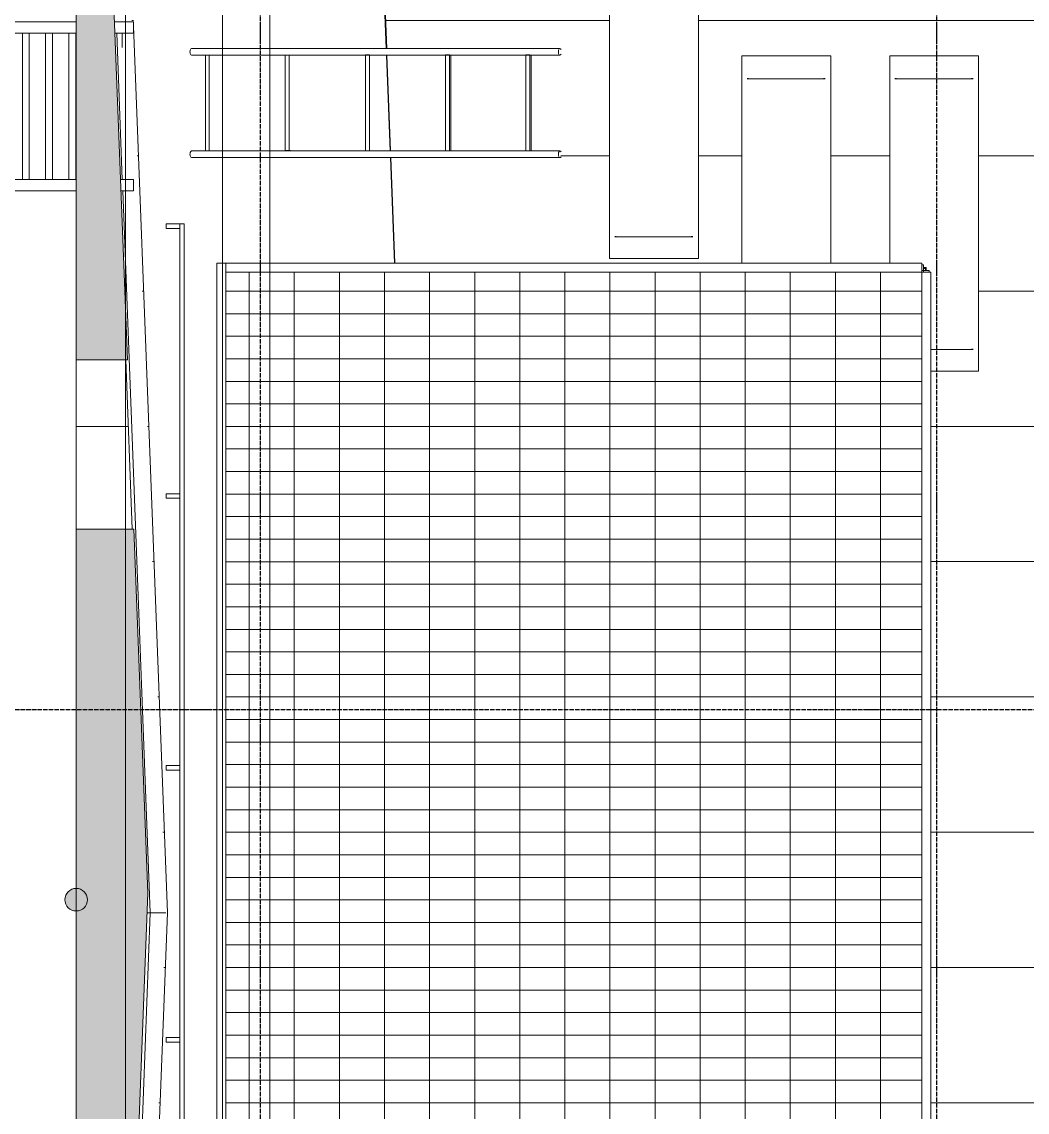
# Model space of a CAD drawing. Header units: millimetres. Extents: x -129048 to 476301, y -5853 to 215316.
# Drawn here: x 463710 to 468170, y 34754 to 39591 of the extents above; entities that cross this region are included whole.
import ezdxf

# ---------------------------------------------------------------- set-up
doc = ezdxf.new("R2010")
doc.units = ezdxf.units.MM
doc.linetypes.add('ADSK_Линия сетки', pattern=[25, 20, -2.5, 0, -2.5])
doc.linetypes.add('ADSK_Штриховая_ш3 п1_5', pattern=[4.5, 3, -1.5])
for name, color, linetype, lineweight in [('0_АР', 8, 'Continuous', 20), ('Антураж', 7, 'Continuous', 18), ('Каркас', 7, 'Continuous', 18), ('Несущие колонны', 7, 'Continuous', 18), ('Оборудование', 251, 'Continuous', 18), ('Ограждение', 251, 'Continuous', 18)]:
    doc.layers.add(name, color=color, linetype=linetype, lineweight=lineweight)
doc.layers.add('Обобщенные модели', color=5, linetype='Continuous', lineweight=18, true_color=0x0000ff)

# ---------------------------------------------------------------- blocks, each defined once
blk = doc.blocks.new('Труба квадратная - Ступень-1728149-План кровли АР копия 1')
at = {"layer": 'Оборудование'}
for p, q in [((25, 15), (675, 15)), ((675, -15), (25, -15))]:
    blk.add_line(p, q, dxfattribs=at)
blk = doc.blocks.new('Труба квадратная - Ступень-V19-План кровли АР копия 1')
at = {"layer": 'Оборудование'}
blk.add_line((675, -15), (611.2, -15), dxfattribs=at)
blk = doc.blocks.new('Поручень - Поручень-1948896-План кровли АР копия 1')
at = {"layer": 'Оборудование'}
for p, q in [((25, 25), (-25, 25)), ((-25, 25), (-25, -200)), ((25, -200), (25, 25)), ((-25, -470), (-25, -200)), ((25, -200), (25, -470)), ((-25, -669.6), (-25, -725)), ((25, -725), (25, -667.8)), ((-25, -725), (25, -725))]:
    blk.add_line(p, q, dxfattribs=at)
blk = doc.blocks.new('Поручень - Поручень-V20-План кровли АР копия 1')
at = {"layer": 'Оборудование'}
for p, q in [((25, 25), (-25, 25)), ((-25, 25), (-25, -200)), ((25, -200), (25, 25)), ((-25, -470), (-25, -200)), ((25, -200), (25, -470)), ((-25, -642.5), (-25, -725)), ((25, -725), (25, -640.3)), ((-25, -725), (25, -725))]:
    blk.add_line(p, q, dxfattribs=at)
blk = doc.blocks.new('Лестница кровельная - Держатель желоба ВК-ЖД-D185x350 2-1883493-План кровли АР копия 1')
at = {"layer": 'Каркас', "lineweight": 9}
for p, q in [((47178.5, 39476.8), (45544.2, 39476.8)), ((45544.2, 39446.8), (47178.5, 39446.8)), ((45605.3, 39022.1), (45605.3, 39447.1)), ((45605.3, 39447.1), (45622.8, 39447.1)), ((45624.9, 39447.1), (45622.8, 39447.1)), ((45622.8, 39447.1), (45622.8, 39022.1)), ((45959.7, 39023.8), (45959.7, 39448.8)), ((45977.3, 39448.8), (45977.3, 39023.8)), ((46315.5, 39023), (46315.5, 39448)), ((46315.5, 39448), (46333.1, 39448)), ((46333.1, 39448), (46333.1, 39023)), ((46671.4, 39023), (46671.4, 39448)), ((46671.4, 39448), (46689, 39448)), ((46689, 39448), (46689, 39023)), ((46694.4, 39023), (46694.4, 39446.2)), ((47027.3, 39023), (47027.3, 39448)), ((47027.3, 39448), (47044.8, 39448)), ((47044.8, 39448), (47044.8, 39023)), ((47050.3, 39023), (47050.3, 39446.2)), ((47178.5, 39022.4), (45544.2, 39022.4)), ((45544.2, 38992.4), (47178.5, 38992.4)), ((45622.8, 39022.1), (45605.3, 39022.1)), ((45622.8, 39022.1), (45624.8, 39022.1)), ((45977.3, 39023.8), (45959.7, 39023.8)), ((45977.3, 39023.8), (45982.7, 39023.8)), ((46333.1, 39023), (46315.5, 39023)), ((46333.1, 39023), (46338.6, 39023)), ((46689, 39023), (46671.4, 39023)), ((46689, 39023), (46694.4, 39023)), ((47044.8, 39023), (47027.3, 39023)), ((47044.8, 39023), (47050.3, 39023))]:
    blk.add_line(p, q, dxfattribs=at)
for centre, start_param, end_param in [((45544.2, 39461.8), 0, 3.141593), ((47178.5, 39461.8), 0, 3.141593), ((47178.5, 39461.8), 5.497787, 6.283185), ((47178.5, 39461.8), 3.141593, 3.926991), ((45544.2, 39007.4), 0, 3.141593), ((47178.5, 39007.4), 0, 3.141593), ((47178.5, 39007.4), 5.497787, 6.283185), ((47178.5, 39007.4), 3.141593, 3.926991)]:
    blk.add_ellipse(centre, major_axis=(0, 15), ratio=0.477465, start_param=start_param, end_param=end_param, dxfattribs=at)
blk = doc.blocks.new('Ограждение - 20 доп поручень 300-1864261-План кровли АР копия 1')
at = {"layer": 'Ограждение'}
for p, q in [((-60, 10), (-40, 10)), ((-60, 10), (-60, -10)), ((0, 10), (-40, 10)), ((0, -10), (0, 10)), ((-40, -10), (-60, -10)), ((-40, -10), (0, -10))]:
    blk.add_line(p, q, dxfattribs=at)
blk = doc.blocks.new('Ограждение - Ограждение-2940136-План кровли АР копия 1')
at = {"rotation": 180}
for p in [(45431.9, 38688.2), (45431.9, 37491.9), (45431.9, 36285.6), (45431.9, 35079.3)]:
    blk.add_blockref('Ограждение - 20 доп поручень 300-1864261-План кровли АР копия 1', p, dxfattribs=at)
blk = doc.blocks.new('Тип верхнего поручня - Верхний поручень_Внутренний_-2940138-План кровли АР копия 1')
at = {"layer": 'Ограждение'}
for p, q in [((45491.9, 38698.2), (45511.9, 38698.2)), ((45491.9, 20538.2), (45491.9, 38698.2)), ((45511.9, 38698.2), (45511.9, 20528.2))]:
    blk.add_line(p, q, dxfattribs=at)
blk = doc.blocks.new('Тип верхнего поручня - Верхний поручень_Внутренний_-V31-План кровли АР копия 1')
at = {"layer": 'Ограждение'}
for p, q in [((45491.9, 38698.2), (45511.9, 38698.2)), ((45491.9, 20538.2), (45491.9, 38698.2)), ((45511.9, 20528.2), (45511.9, 38698.2))]:
    blk.add_line(p, q, dxfattribs=at)
blk = doc.blocks.new('Антураж 5 - Антураж 5-5657084-План кровли АР копия 1')
at = {"layer": 'Антураж'}
for p, q in [((46407.6, 39476.3), (46291.1, 42525.3)), ((46293.6, 42523), (46410, 39476.8)), ((45286.9, 39575.5), (45437, 35643.1)), ((45237.1, 38895), (45212.3, 39545)), ((46424.9, 39021.9), (46408.7, 39447.3)), ((46411.1, 39446.8), (46427.3, 39022.4)), ((46443.9, 38524.7), (46426, 38992.9)), ((46428.5, 38992.4), (46446.3, 38524.7)), ((45361.3, 35643.1), (45239, 38845)), ((45281.3, 37345), (45252.7, 38095)), ((45361.3, 35643.1), (45075.8, 28167.7)), ((45437, 35643.1), (45151.7, 28170.7)), ((45346.4, 35643.8), (45361.3, 35643.1)), ((45361.3, 35643.1), (45346.4, 35642.3)), ((45361.3, 35643.1), (45430.6, 35643.1)), ((45430.6, 35643.1), (45361.3, 35643.1))]:
    blk.add_line(p, q, dxfattribs=at)
blk = doc.blocks.new('Construction_Roof-Accessories_Lindab_KO - Construction_Roof-Accessories_Lindab_KO-V72-План кровли АР копия 1')
at = {"layer": 'Обобщенные модели', "lineweight": 9}
for p, q in [((47427.6, 38643.1), (47421.3, 38643.1)), ((47421.3, 38641.9), (47767.4, 38641.9)), ((47767.4, 38643.1), (47760.5, 38643.1))]:
    blk.add_line(p, q, dxfattribs=at)
blk = doc.blocks.new('Construction_Roof-Accessories_Lindab_BR - Construction_Roof-Accessories_Lindab_BR-V73-План кровли АР копия 1')
at = {"layer": 'Обобщенные модели', "lineweight": 9}
for p, q in [((47398.4, 39944.6), (47400.5, 39944.6)), ((47398.4, 39944.6), (47398.4, 38544.6)), ((47416.2, 39944.6), (47400.5, 39944.6)), ((47416.2, 39944.6), (47419, 39944.6)), ((47419, 39944.6), (47425.8, 39944.6)), ((47425.8, 39944.6), (47763.1, 39944.6)), ((47763.1, 39944.6), (47770.2, 39944.6)), ((47770.2, 39944.6), (47774.8, 39944.6)), ((47790.6, 39944.6), (47774.8, 39944.6)), ((47790.6, 39944.6), (47792.5, 39944.6)), ((47792.5, 39944.6), (47792.5, 38544.6)), ((47400.5, 38544.6), (47398.4, 38544.6)), ((47400.5, 38544.6), (47416.2, 38544.6)), ((47419, 38544.6), (47416.2, 38544.6)), ((47425.8, 38544.6), (47419, 38544.6)), ((47763.1, 38544.6), (47425.8, 38544.6)), ((47770.2, 38544.6), (47763.1, 38544.6)), ((47774.8, 38544.6), (47770.2, 38544.6)), ((47774.8, 38544.6), (47790.6, 38544.6)), ((47792.5, 38544.6), (47790.6, 38544.6))]:
    blk.add_line(p, q, dxfattribs=at)
blk = doc.blocks.new('Construction_Roof-Accessories_Lindab_KO - Construction_Roof-Accessories_Lindab_KO-4209799-План кровли АР копия 1')
at = {"layer": 'Обобщенные модели', "lineweight": 9}
for p, q in [((46637.3, 33031.7), (46630.3, 33031.7)), ((46630.3, 33030.5), (46976.4, 33030.5)), ((46976.4, 33031.7), (46969.6, 33031.7))]:
    blk.add_line(p, q, dxfattribs=at)
blk = doc.blocks.new('Construction_Roof-Accessories_Lindab_BR - Construction_Roof-Accessories_Lindab_BR-V74-План кровли АР копия 1')
at = {"layer": 'Обобщенные модели', "lineweight": 9}
for p, q in [((47985.3, 39444.6), (47987.4, 39444.6)), ((47985.3, 39444.6), (47985.3, 38524.5)), ((48003.1, 39444.6), (47987.4, 39444.6)), ((48003.1, 39444.6), (48005.9, 39444.6)), ((48005.9, 39444.6), (48012.7, 39444.6)), ((48012.7, 39444.6), (48350, 39444.6)), ((48350, 39444.6), (48357.1, 39444.6)), ((48357.1, 39444.6), (48361.7, 39444.6)), ((48377.5, 39444.6), (48361.7, 39444.6)), ((48377.5, 39444.6), (48379.4, 39444.6)), ((48379.4, 39444.6), (48379.4, 38524.6))]:
    blk.add_line(p, q, dxfattribs=at)
blk = doc.blocks.new('Ограждение - Ограждение-5947191-План кровли АР копия 1')
at = {"layer": 'Ограждение'}
for p, q in [((45655.9, 38524.7), (45655.9, 34296)), ((45695.9, 38524.7), (45655.9, 38524.7)), ((48783.1, 38524.7), (45695.9, 38524.7)), ((45695.9, 34296), (45695.9, 38524.7)), ((45695.9, 38524.7), (45695.9, 38484.7)), ((48783.1, 38484.7), (48783.1, 38524.7)), ((48790.6, 38517.2), (48783.1, 38517.2)), ((48790.6, 38492.2), (48790.6, 38517.2)), ((45695.9, 38484.7), (48783.1, 38484.7)), ((48783.1, 38492.2), (48790.6, 38492.2)), ((48783.1, 38484.7), (48783.1, 34256)), ((48823.1, 38484.7), (48783.1, 38484.7)), ((48790.6, 38492.2), (48790.6, 38484.7)), ((48815.6, 38492.2), (48790.6, 38492.2)), ((48815.6, 38484.7), (48815.6, 38492.2)), ((48823.1, 34256), (48823.1, 38484.7)), ((48783.1, 34296), (45655.9, 34296)), ((45655.9, 34296), (45695.9, 34296)), ((45655.9, 34296), (45655.9, 34256)), ((48783.1, 34256), (48783.1, 34296)), ((45655.9, 34256), (48783.1, 34256)), ((48783.1, 34256), (48823.1, 34256))]:
    blk.add_line(p, q, dxfattribs=at)
blk = doc.blocks.new('СПНК-Разрез пустотелой несущей конструкции-Колонна - HSS101_6X101_6X6_4-5958584-План кровли АР копия 1')
at = {"layer": 'Несущие колонны'}
for p, q in [((45.6, 51), (51, 51)), ((51, 51), (51, 49.8))]:
    blk.add_line(p, q, dxfattribs=at)
blk = doc.blocks.new('Construction_Roof-Accessories_Lindab_KO - Construction_Roof-Accessories_Lindab_KO-V95-План кровли АР копия 1')
at = {"layer": 'Обобщенные модели', "lineweight": 9}
for p, q in [((48823.1, 38141.9), (49010.7, 38141.9)), ((49010.7, 38143.1), (49003.9, 38143.1))]:
    blk.add_line(p, q, dxfattribs=at)
blk = doc.blocks.new('Construction_Roof-Accessories_Lindab_BR - Construction_Roof-Accessories_Lindab_BR-V96-План кровли АР копия 1')
at = {"layer": 'Обобщенные модели', "lineweight": 9}
for p, q in [((48641.7, 39444.6), (48643.8, 39444.6)), ((48641.7, 39444.6), (48641.7, 38524.6)), ((48659.5, 39444.6), (48643.8, 39444.6)), ((48659.5, 39444.6), (48662.3, 39444.6)), ((48662.3, 39444.6), (48669.1, 39444.6)), ((48669.1, 39444.6), (49006.4, 39444.6)), ((49006.4, 39444.6), (49013.5, 39444.6)), ((49013.5, 39444.6), (49018.1, 39444.6)), ((49033.9, 39444.6), (49018.1, 39444.6)), ((49033.9, 39444.6), (49035.8, 39444.6)), ((49035.8, 39444.6), (49035.8, 38044.6)), ((49006.4, 38044.6), (48823.1, 38044.6)), ((49013.5, 38044.6), (49006.4, 38044.6)), ((49018.1, 38044.6), (49013.5, 38044.6)), ((49018.1, 38044.6), (49033.9, 38044.6)), ((49035.8, 38044.6), (49033.9, 38044.6))]:
    blk.add_line(p, q, dxfattribs=at)

msp = doc.modelspace()

# ---------------------------------------------------------------- hatches: boundary and pattern name
at = {"layer": '0_АР'}
h = msp.add_hatch(color=256, dxfattribs=at)
h.paths.add_polyline_path([(460156.04763, -526.1282), (468569.45868, -526.1282), (468569.45868, 470.85917), (468481.41768, 469.80481), (468421.75188, -474.78371), (464071.312, -327.23058), (460060.68677, -462.4321), (459998.42169, -81.34858), (459998.42169, -526.1282), (460149.25034, -526.1282)])
h.paths.add_polyline_path([(426848.18938, -393.11468), (426996.71702, -393.11468), (426995.8422, -30.5167), (426892.03817, -280.99054), (422574.47182, -150.96288), (418243.9977, -302.7896), (418181.71887, 255.10739), (418181.71887, -393.11468), (426834.40351, -393.11468)])
h.paths.add_polyline_path([(459998.42169, 173.65534), (460016.49588, 178.5626), (460106.83739, 1715.55425), (454775.1288, 1522.72712), (454768.65599, 1484.01873), (459998.42169, 1484.01873), (459998.42169, 177.8331)])
h.paths.add_polyline_path([(426996.71702, 307.98998), (426996.71702, 1484.01873), (431808.50926, 1484.01873), (431801.17411, 1522.75808), (426923.7777, 1697.71143), (426980.91393, 312.03845)])
h.paths.add_polyline_path([(418181.71887, 498.46135), (418449.78563, 8044.46376), (412395.48641, 7833.23446), (412388.9887, 7794.37715), (418181.71887, 7794.37715), (418181.71887, 521.17068)])
h.paths.add_polyline_path([(468569.45868, 793.26695), (468569.45868, 7855.20884), (474810.5027, 7855.20884), (474810.5027, 8466.54483), (474799.64795, 8463.30161), (474605.60606, 7995.59286), (468269.12123, 8216.83509), (468537.28994, 799.28958), (468551.3418, 798.37116), (468568.64393, 793.49649)])
h.paths.add_polyline_path([(444717.77099, 1484.01873), (454490.35558, 1484.01873), (454484.99256, 1516.09043), (447978.58263, 1752.2426), (447978.58263, 1629.21475), (438298.58263, 1629.21475), (438298.58263, 1739.90633), (432093.27679, 1522.69313), (432086.80967, 1484.01873), (444709.90267, 1484.01873)])
h.paths.add_polyline_path([(411793.26016, 7794.37715), (412110.68829, 7794.37715), (412105.57997, 7824.92572), (411796.07957, 7895.03328), (411970.99201, 14167.21618), (411736.11657, 20164.30548), (411690.79495, 20175.91607), (411690.79495, 7794.37715)])
h.paths.add_polyline_path([(474810.5027, 8769.43917), (474810.5027, 16800.5412), (474780.01818, 16792.48492), (474631.53347, 12780.54006), (474779.77372, 8777.42067), (474783.20502, 8776.52943)])
h.paths.add_polyline_path([(443273.92993, 13315.94041), (451515.61309, 13634.75334), (451524.95784, 13673.91812), (435026.37434, 13673.91812), (435036.37752, 13633.97199), (443273.89961, 13315.94172)])
h.paths.add_polyline_path([(429583.46955, 13405.17538), (434743.53528, 13605.55867), (434759.84589, 13673.91812), (430023.58263, 13673.91812), (430023.58263, 21008.31207), (429427.12163, 21007.79811), (429447.71262, 20921.1896), (429842.14127, 20793.78649), (429585.95802, 13476.2553)])
h.paths.add_polyline_path([(457100.32125, 13409.8723), (456816.08299, 20843.0004), (457389.97623, 21005.25186), (457399.64863, 21047.10511), (456625.26934, 21047.10511), (456625.26934, 13673.91812), (451796.60167, 13673.91812), (451806.2816, 13633.34853), (457093.45064, 13410.16233)])
h.paths.add_polyline_path([(474810.5027, 17103.43554), (474810.5027, 32792.0834), (474779.89454, 32784.00072), (474490.92605, 24945.22219), (474779.77713, 17111.41615), (474783.20502, 17110.5258)])
h.paths.add_polyline_path([(411690.79495, 20470.39356), (411735.74025, 20481.90775), (411958.45405, 26169.96647), (411735.98664, 31850.24085), (411690.79495, 31861.81815), (411690.79495, 20474.45967)])
h.paths.add_polyline_path([(464256.63893, 20578.85736), (463978.90831, 27851.09231), (463950.4366, 27858.48751), (463950.4366, 21047.10511), (457667.51663, 21047.10511), (457677.33226, 21004.63206), (464062.16559, 20591.44255)])
h.paths.add_polyline_path([(422311.50074, 20701.20681), (429147.24477, 20951.71672), (429160.16092, 21008.31207), (422655.83979, 21008.31207), (422655.83979, 28188.44734), (422612.3936, 28177.3172), (422318.66295, 20879.16209)])
h.paths.add_polyline_path([(463950.4366, 28147.68869), (463979.11188, 28155.13676), (464268.312, 35727.69465), (464206.70712, 37340.78713), (463950.4366, 37340.78713), (463950.4366, 28154.43256)])
h.paths.add_polyline_path([(422655.83979, 28465.23145), (422655.83979, 42943.28345), (422621.0216, 42934.36365), (422337.86721, 35703.51079), (422621.00423, 28474.1557), (422655.35535, 28465.35555)])
h.paths.add_polyline_path([(411690.79495, 32156.29564), (411726.38081, 32165.41211), (411915.14888, 37559.49463), (411726.55312, 42947.71188), (411690.79495, 42956.87248), (411690.79495, 32160.36175)])
h.paths.add_polyline_path([(474810.5027, 33094.97774), (474810.5027, 43242.68471), (474778.61558, 43234.4024), (474593.9667, 38155.3105), (474779.77689, 33102.95842), (474783.20502, 33102.068)])
h.paths.add_polyline_path([(464178.06421, 38090.78713), (463985.8628, 43123.48317), (463950.4366, 43132.68471), (463950.4366, 38090.78713), (464171.27948, 38090.78713)])
h.paths.add_polyline_path([(422655.83979, 43220.06756), (422655.83979, 43712.3958), (411690.79495, 43712.3958), (411690.79495, 43251.34997), (411726.89775, 43260.59886), (411851.01254, 43604.77443), (417072.42341, 43417.46725), (422496.5779, 43611.91877), (422620.72885, 43229.06236), (422655.50382, 43220.15363)])
h.paths.add_polyline_path([(463950.4366, 43421.88589), (464022.86139, 43440.6974), (464125.56796, 43776.85536), (469381.5449, 43594.91903), (474632.61136, 43776.746), (474754.15795, 43546.52079), (474810.5027, 43531.88589), (474810.5027, 43894.59235), (463950.4366, 43894.59235), (463950.4366, 43435.82273)])
h = msp.add_hatch(dxfattribs=at)
h.set_pattern_fill('FP_25', color=256, style=0, pattern_type=2)
h.set_pattern_definition([(0, (429068.53, -4.2), (0, 600), [])])
h.paths.add_polyline_path([(469363.63583, 13612.01758), (469363.63583, 28994.71225), (469341.34107, 28994.71225), (469341.34107, 13643.9445)])
h.paths.add_polyline_path([(469255.57118, 13766.77012), (469255.57118, 28994.71225), (469023.12839, 28994.71225), (469023.12839, 30394.71225), (469255.57118, 30394.71225), (469255.57118, 38614.5207), (469306.96402, 38614.5207), (465212.19892, 42518.74982), (465328.53306, 39472.59974), (466098.95424, 39472.08747), (466101.5047, 39468.19252), (466101.5047, 39446.19603), (466097.09963, 39442.59974), (465968.86753, 39442.59974), (465968.86753, 39018.74266), (465945.8357, 39018.74266), (465945.8357, 39442.59974), (465613.01408, 39442.59974), (465613.01408, 39018.74266), (465589.98225, 39018.74266), (465589.98225, 39442.59974), (465329.67878, 39442.59974), (465345.8881, 39018.16684), (466098.95328, 39017.65572), (466101.5047, 39014.57056), (466101.5047, 38991.76312), (466097.09963, 38988.16684), (465347.03382, 38988.16684), (465364.89658, 38520.43948), (466903.85972, 38520.43948), (466903.85972, 39440.38713), (467297.9996, 39440.38713), (467297.9996, 38520.43948), (467560.2574, 38520.43948), (467560.2574, 39440.38713), (467954.39728, 39440.38713), (467954.39728, 38040.38713), (467741.69713, 38040.38713), (467741.01565, 34251.79107), (465920.11494, 34251.79107), (465920.11494, 32928.95409), (465525.97507, 32928.95409), (465525.97507, 34251.79107), (465421.9722, 34251.79107), (465356.24767, 32530.82781), (468247.66427, 32530.82781), (468247.66427, 30510.82781), (465313.31955, 30510.82781), (465313.31955, 29509.132), (465240.84746, 29509.132), (465228.71865, 29191.54533), (465463.91415, 29191.54533), (465463.91415, 30394.71225), (465858.05402, 30394.71225), (465858.05402, 29191.54533), (466074.95243, 29191.54533), (466074.95243, 30394.71225), (466469.09231, 30394.71225), (466469.09231, 29191.54533), (466722.88565, 29191.54533), (466722.88565, 30394.71225), (467117.02552, 30394.71225), (467117.02552, 29191.54533), (467337.66695, 29191.54533), (467337.66695, 30394.71225), (467731.80682, 30394.71225), (467731.80682, 29191.54533), (467990.6684, 29191.54533), (467990.6684, 30327.73775), (468384.80828, 30327.73775), (468384.80828, 28927.73775), (468072.18687, 28927.73775), (468071.50538, 22095.29003), (465408.7513, 22095.29003), (465517.74179, 19241.42954), (465515.35447, 19241.42954), (465428.98543, 19246.58109), (469232.01543, 13800.50282)])
h.paths.add_polyline_path([(467088.14798, 20765.78713), (465985.30122, 20765.78713), (465985.30122, 21865.53976), (467088.14798, 21865.53976), (467088.14798, 21134.43474)])
h.paths.add_polyline_path([(464338.58366, 20808.07636), (464069.62428, 27839.67601), (464022.86139, 27839.67601), (463978.92555, 27850.64079), (463979.46083, 27836.62488), (463997.27182, 27837.36309), (464063.73218, 27837.14597), (464331.80549, 20817.78295), (464337.7552, 20809.26275)])
h.paths.add_polyline_path([(468257.3404, 21546.30484), (467484.16764, 21546.81595), (467480.95701, 21550.69824), (467479.10335, 21557.42255), (467479.10335, 21565.18713), (467480.95701, 21571.91144), (467484.16764, 21575.79373), (467486.0213, 21576.30484), (467547.05083, 21576.30484), (467547.05083, 22000.73775), (467484.16764, 22001.24886), (467480.95701, 22005.13115), (467479.10335, 22011.85546), (467479.10335, 22019.62003), (467480.95701, 22026.34435), (467484.16764, 22030.22663), (467486.0213, 22030.73775), (469122.16488, 22030.22663), (469125.37551, 22026.34435), (469127.46886, 22015.70373), (469125.37551, 22005.13115), (469120.31123, 22000.73775), (468992.07913, 22000.73775), (468992.07913, 21576.88066), (468969.0473, 21576.88066), (468969.0473, 22000.73775), (468636.22568, 22000.73775), (468636.22568, 21576.88066), (468613.19385, 21576.88066), (468613.19385, 22000.73775), (468280.37223, 22000.73775), (468280.37223, 21576.88066), (468257.3404, 21576.88066), (468257.3404, 22000.73775), (467924.51877, 22000.73775), (467924.51877, 21577.73775), (467901.48695, 21577.73775), (467901.48695, 22000.73775), (467570.08266, 22000.73775), (467570.08266, 21576.30484), (469122.16488, 21575.79373), (469125.37551, 21571.91144), (469127.46886, 21561.27082), (469125.37551, 21550.69824), (469120.31123, 21546.30484), (468274.91341, 21546.30484)])
h.paths.add_polyline_path([(469198.14798, 26655.78713), (468329.51138, 26656.14154), (468329.51138, 28042.39728), (469198.14798, 28042.39728), (469198.14798, 26750.43299)])
h.paths.add_polyline_path([(463979.11188, 28155.13676), (464011.44763, 28163.5356), (463979.46083, 28164.27381), (463979.35969, 28161.62553)])
h.paths.add_polyline_path([(464070.24458, 28166.50019), (464355.60628, 35639.18369), (464205.4366, 39571.30019), (464205.4366, 39540.78713), (464200.19444, 39540.78713), (464349.21089, 35638.86732), (464063.83711, 28166.50019), (464069.82785, 28166.50019)])
h.paths.add_polyline_path([(468643.9164, 28927.73775), (468623.29676, 28927.73775), (468623.29676, 30327.73775), (469017.43664, 30327.73775), (469017.43664, 28927.73775), (468644.25577, 28927.73775)])
h.paths.add_polyline_path([(469363.63583, 30394.71225), (469363.63583, 38560.48591), (469341.34107, 38581.74326), (469341.34107, 30394.71225)])
h.paths.add_polyline_path([(465300.4423, 30909.132), (465300.4423, 30909.74922), (465298.74645, 30909.132)])
h.paths.add_polyline_path([(466203.14798, 32827.24465), (466203.14798, 34025.78713), (467395.64331, 34025.78713), (467395.64331, 32827.24465), (466476.73432, 32827.24465)])
h.paths.add_polyline_path([(464199.92239, 37340.78713), (464171.27948, 38090.78713), (463950.4366, 38090.78713), (463950.4366, 37340.78713), (464069.72606, 37340.78713)])
h.paths.add_polyline_path([(466316.95278, 38540.38713), (466316.95278, 39940.38713), (466711.09266, 39940.38713), (466711.09266, 38540.38713), (466319.11357, 38540.38713)])
h.paths.add_polyline_path([(464198.28491, 39590.78713), (464204.69239, 39590.78713), (464069.72606, 43113.87321), (464063.73633, 43113.87321), (464191.46596, 39769.33804)])
h.paths.add_polyline_path([(463986.23276, 43113.79583), (463997.27182, 43114.19904), (464021.60692, 43114.19904), (463985.8628, 43123.48317), (463986.22981, 43113.87321)])
h.paths.add_polyline_path([(464095.34052, 43436.41211), (464100.49631, 43437.75127), (464133.85089, 43546.9206), (464128.4957, 43552.0266), (464094.48121, 43440.6974), (464095.07198, 43437.75127)])
at = {"layer": '0_АР', "lineweight": 9}
h = msp.add_hatch(dxfattribs=at)
h.set_pattern_fill('FP_51', color=256, style=0, pattern_type=2)
h.set_pattern_definition([(0, (418918.58, -4.21), (0, 100), []), (90, (418918.58, -4.21), (-200, 1e-14), [])])
h.paths.add_polyline_path([(464614.43681, 34291.79107), (467701.69713, 34291.79107), (467701.69713, 38480.43948), (464614.43681, 38480.43948), (464614.43681, 34408.61243)])
h.paths.add_polyline_path([(467701.69713, 38480.43948), (467709.19713, 38480.43948), (467709.19713, 38487.93948), (467701.69713, 38487.93948), (467701.69713, 38481.12096)])
h.paths.add_polyline_path([(467710.87181, 38487.93948), (467721.69713, 38487.93948), (467721.69713, 38500.43948), (467709.19713, 38500.4269), (467709.19713, 38489.61416), (467710.87181, 38489.61416), (467710.8733, 38492.9748)])
h.paths.add_polyline_path([(467709.62306, 38487.93948), (467710.87181, 38487.93948), (467710.87181, 38489.61416), (467709.19713, 38489.61416), (467709.19713, 38487.93948)])
at = {"layer": '0_АР'}
h = msp.add_hatch(color=256, dxfattribs=at)
edge = h.paths.add_edge_path()
edge.add_arc((463950.4366, 35696.68247), 50, 0, 360)

# ---------------------------------------------------------------- linework, layer by layer
at = {"linetype": 'ADSK_Линия сетки'}
for p, q in [((464768.14798, -3728.71764), (464768.14798, 44218.78559)), ((467768.14798, -3728.71764), (467768.14798, 44218.78559)), ((405120.60046, 36540.78713), (474923.43551, 36540.78713))]:
    msp.add_line(p, q, dxfattribs=at)
at = {"layer": '0_АР', "linetype": 'ADSK_Штриховая_ш3 п1_5'}
for p, q in [((464170.4366, 43654.59235), (464170.4366, 20777.10511)), ((464810.4366, 20047.10511), (464810.4366, 42894.59235))]:
    msp.add_line(p, q, dxfattribs=at)
at = {"layer": '0_АР'}
for p, q in [((464600.4366, 43244.59235), (464600.4366, 20397.10511)), ((463950.4366, 43132.68471), (463950.4366, 38090.78713)), ((464178.06421, 38090.78713), (463985.8628, 43123.48317)), ((467721.69713, 38500.43948), (467709.19713, 38500.43948)), ((467721.69713, 38487.93948), (467721.69713, 38500.43948)), ((463950.4366, 38090.78713), (463950.4366, 37340.78713)), ((463950.4366, 38090.78713), (464178.06421, 38090.78713)), ((464206.70712, 37340.78713), (463950.4366, 37340.78713)), ((463950.4366, 37340.78713), (463950.4366, 28147.68869)), ((464268.312, 35727.69465), (464206.70712, 37340.78713)), ((463979.11188, 28155.13676), (464268.312, 35727.69465))]:
    msp.add_line(p, q, dxfattribs=at)
msp.add_circle((463950.4366, 35696.68247), 50, dxfattribs=at)

# ---------------------------------------------------------------- block references
for name, p in [('Антураж 5 - Антураж 5-5657084-План кровли АР копия 1', (418918.58263, -4.21287)), ('Construction_Roof-Accessories_Lindab_BR - Construction_Roof-Accessories_Lindab_BR-V73-План кровли АР копия 1', (418918.58263, -4.21287)), ('Лестница кровельная - Держатель желоба ВК-ЖД-D185x350 2-1883493-План кровли АР копия 1', (418918.58263, -4.21287)), ('Construction_Roof-Accessories_Lindab_BR - Construction_Roof-Accessories_Lindab_BR-V74-План кровли АР копия 1', (418918.58263, -4.21287)), ('Construction_Roof-Accessories_Lindab_BR - Construction_Roof-Accessories_Lindab_BR-V96-План кровли АР копия 1', (418918.58263, -4.21287)), ('Construction_Roof-Accessories_Lindab_KO - Construction_Roof-Accessories_Lindab_KO-4209799-План кровли АР копия 1', (420296.46728, 6307.22018)), ('Construction_Roof-Accessories_Lindab_KO - Construction_Roof-Accessories_Lindab_KO-4209799-План кровли АР копия 1', (420952.86496, 6307.22018)), ('Ограждение - Ограждение-2940136-План кровли АР копия 1', (418918.58263, -4.21287)), ('Тип верхнего поручня - Верхний поручень_Внутренний_-2940138-План кровли АР копия 1', (418918.58263, -4.21287)), ('Тип верхнего поручня - Верхний поручень_Внутренний_-V31-План кровли АР копия 1', (418918.58263, -4.21287)), ('Construction_Roof-Accessories_Lindab_KO - Construction_Roof-Accessories_Lindab_KO-V72-План кровли АР копия 1', (418918.58263, -4.21287)), ('Ограждение - Ограждение-5947191-План кровли АР копия 1', (418918.58263, -4.21287)), ('СПНК-Разрез пустотелой несущей конструкции-Колонна - HSS101_6X101_6X6_4-5958584-План кровли АР копия 1', (467663.61713, 38450.68356)), ('Construction_Roof-Accessories_Lindab_KO - Construction_Roof-Accessories_Lindab_KO-V95-План кровли АР копия 1', (418918.58263, -4.21287))]:
    msp.add_blockref(name, p, dxfattribs=at)
at = {"layer": '0_АР', "rotation": 90.00000000000031}
for name, p in [('Поручень - Поручень-V20-План кровли АР копия 1', (463480.4366, 39565.78713)), ('Труба квадратная - Ступень-1728149-План кровли АР копия 1', (463727.10327, 38865.78713)), ('Труба квадратная - Ступень-1728149-План кровли АР копия 1', (463830.4366, 38865.78713)), ('Труба квадратная - Ступень-1728149-План кровли АР копия 1', (463933.76994, 38865.78713)), ('Труба квадратная - Ступень-V19-План кровли АР копия 1', (464140.4366, 38865.78713)), ('Поручень - Поручень-1948896-План кровли АР копия 1', (463480.4366, 38865.78713))]:
    msp.add_blockref(name, p, dxfattribs=at)

doc.saveas('drawing.dxf')
